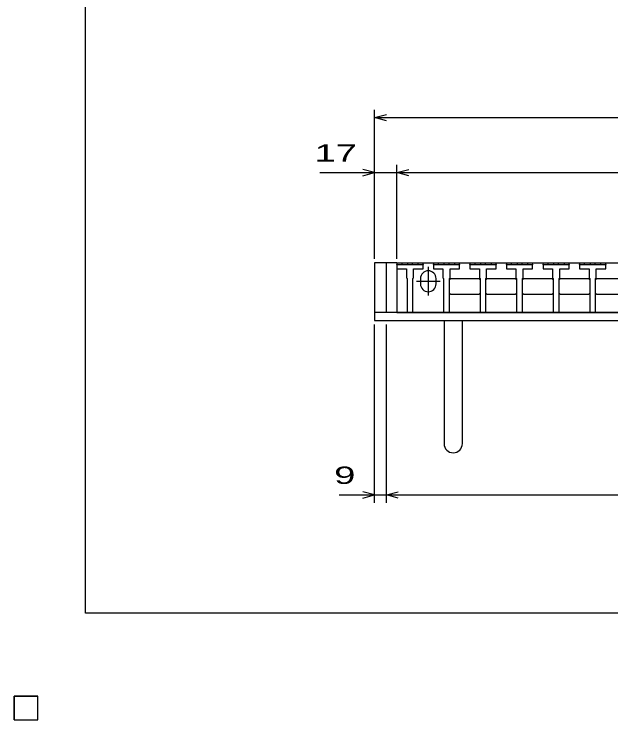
# Model space of a CAD drawing. Units: millimetres, scale not verified. Extents: x -1092 to 1039, y -770 to 632.
# Drawn here: x -1092 to -636, y -770 to -230 of the extents above; entities that cross this region are included whole.
import ezdxf
from ezdxf.enums import TextEntityAlignment as Align

# ---------------------------------------------------------------- set-up
doc = ezdxf.new("R2010")
doc.units = ezdxf.units.MM
doc.header["$LTSCALE"] = 6
for name, color, linetype, lineweight in [('0_2', 150, 'Continuous', 25), ('16', 3, 'Continuous', 25), ('19', 6, 'Continuous', 25), ('22', 4, 'Continuous', 25)]:
    doc.layers.add(name, color=color, linetype=linetype, lineweight=lineweight)
doc.styles.add('ベクトル', font='')
doc.styles.get('ベクトル').set_extended_font_data('ベクトル')

msp = doc.modelspace()

# ---------------------------------------------------------------- linework, layer by layer
at = {"layer": '0_2'}
for p, q in [((-1037.4, -687.9), (-1037.4, 632.1)), ((1038.6, -687.9), (-1037.4, -687.9))]:
    msp.add_line(p, q, dxfattribs=at)
at = {"layer": '16'}
for p, q in [((-799.6, -421.9), (-799.1, -420.4)), ((-799.6, -420.4), (-305.6, -420.4)), ((-799.6, -420.4), (-799.6, -458.4)), ((-799.1, -420.4), (-796.2, -420.4)), ((-796.2, -420.4), (-795.7, -421.9)), ((-791.55, -421.9), (-791.05, -420.4)), ((-791.05, -420.4), (-788.15, -420.4)), ((-788.15, -420.4), (-787.65, -421.9)), ((-783.5, -421.9), (-783, -420.4)), ((-783, -420.4), (-780.1, -420.4)), ((-780.1, -420.4), (-779.6, -421.9)), ((-771.7, -421.9), (-771.2, -420.4)), ((-771.2, -420.4), (-768.3, -420.4)), ((-768.3, -420.4), (-767.8, -421.9)), ((-763.65, -421.9), (-763.15, -420.4)), ((-763.15, -420.4), (-760.25, -420.4)), ((-760.25, -420.4), (-759.75, -421.9)), ((-755.6, -421.9), (-755.1, -420.4)), ((-755.1, -420.4), (-752.2, -420.4)), ((-752.2, -420.4), (-751.7, -421.9)), ((-743.8, -421.9), (-743.3, -420.4)), ((-743.3, -420.4), (-740.4, -420.4)), ((-740.4, -420.4), (-739.9, -421.9)), ((-735.75, -421.9), (-735.25, -420.4)), ((-735.25, -420.4), (-732.35, -420.4)), ((-732.35, -420.4), (-731.85, -421.9)), ((-727.7, -421.9), (-727.2, -420.4)), ((-727.2, -420.4), (-724.3, -420.4)), ((-724.3, -420.4), (-723.8, -421.9)), ((-715.9, -421.9), (-715.4, -420.4)), ((-715.4, -420.4), (-712.5, -420.4)), ((-712.5, -420.4), (-712, -421.9)), ((-707.85, -421.9), (-707.35, -420.4)), ((-707.35, -420.4), (-704.45, -420.4)), ((-704.45, -420.4), (-703.95, -421.9)), ((-699.8, -421.9), (-699.3, -420.4)), ((-699.3, -420.4), (-696.4, -420.4)), ((-696.4, -420.4), (-695.9, -421.9)), ((-688, -421.9), (-687.5, -420.4)), ((-687.5, -420.4), (-684.6, -420.4)), ((-684.6, -420.4), (-684.1, -421.9)), ((-679.95, -421.9), (-679.45, -420.4)), ((-679.45, -420.4), (-676.55, -420.4)), ((-676.55, -420.4), (-676.05, -421.9)), ((-671.9, -421.9), (-671.4, -420.4)), ((-671.4, -420.4), (-668.5, -420.4)), ((-668.5, -420.4), (-668, -421.9)), ((-660.1, -421.9), (-659.6, -420.4)), ((-659.6, -420.4), (-656.7, -420.4)), ((-656.7, -420.4), (-656.2, -421.9)), ((-652.05, -421.9), (-651.55, -420.4)), ((-651.55, -420.4), (-648.65, -420.4)), ((-648.65, -420.4), (-648.15, -421.9)), ((-644, -421.9), (-643.5, -420.4)), ((-643.5, -420.4), (-640.6, -420.4)), ((-640.6, -420.4), (-640.1, -421.9)), ((-799.6, -421.9), (-799.6, -424.9)), ((-779.6, -421.9), (-799.6, -421.9)), ((-799.6, -424.9), (-792.35, -424.9)), ((-792.35, -424.9), (-792.35, -431.9)), ((-786.85, -431.9), (-786.85, -424.9)), ((-786.85, -424.9), (-779.6, -424.9)), ((-779.6, -424.9), (-779.6, -421.9)), ((-775.65, -423.4), (-775.65, -445.4)), ((-771.7, -421.9), (-771.7, -424.9)), ((-751.7, -421.9), (-771.7, -421.9)), ((-771.7, -424.9), (-764.45, -424.9)), ((-764.45, -424.9), (-764.45, -431.9)), ((-758.95, -431.9), (-758.95, -424.9)), ((-758.95, -424.9), (-751.7, -424.9)), ((-751.7, -424.9), (-751.7, -421.9)), ((-743.8, -421.9), (-743.8, -424.9)), ((-723.8, -421.9), (-743.8, -421.9)), ((-743.8, -424.9), (-736.55, -424.9)), ((-736.55, -424.9), (-736.55, -431.9)), ((-731.05, -431.9), (-731.05, -424.9)), ((-731.05, -424.9), (-723.8, -424.9)), ((-723.8, -424.9), (-723.8, -421.9)), ((-715.9, -421.9), (-715.9, -424.9)), ((-695.9, -421.9), (-715.9, -421.9)), ((-715.9, -424.9), (-708.65, -424.9)), ((-708.65, -424.9), (-708.65, -431.9)), ((-703.15, -431.9), (-703.15, -424.9)), ((-703.15, -424.9), (-695.9, -424.9)), ((-695.9, -424.9), (-695.9, -421.9)), ((-688, -421.9), (-688, -424.9)), ((-668, -421.9), (-688, -421.9)), ((-688, -424.9), (-680.75, -424.9)), ((-680.75, -424.9), (-680.75, -431.9)), ((-675.25, -431.9), (-675.25, -424.9)), ((-675.25, -424.9), (-668, -424.9)), ((-668, -424.9), (-668, -421.9)), ((-660.1, -421.9), (-660.1, -424.9)), ((-640.1, -421.9), (-660.1, -421.9)), ((-660.1, -424.9), (-652.85, -424.9)), ((-652.85, -424.9), (-652.85, -431.9)), ((-647.35, -431.9), (-647.35, -424.9)), ((-647.35, -424.9), (-640.1, -424.9)), ((-640.1, -424.9), (-640.1, -421.9)), ((-792.35, -431.9), (-791.85, -432.4)), ((-791.85, -432.4), (-791.85, -458.4)), ((-787.35, -432.4), (-786.85, -431.9)), ((-787.35, -458.4), (-787.35, -432.4)), ((-784.65, -434.4), (-766.65, -434.4)), ((-781.65, -432.4), (-781.65, -436.4)), ((-769.65, -436.4), (-769.65, -432.4)), ((-764.45, -431.9), (-763.95, -432.4)), ((-763.95, -432.4), (-763.95, -458.4)), ((-759.45, -432.4), (-758.95, -431.9)), ((-759.45, -458.4), (-759.45, -432.4)), ((-759.45, -433.4), (-758.45, -432.4)), ((-758.45, -432.4), (-737.05, -432.4)), ((-737.05, -432.4), (-736.05, -433.4)), ((-736.55, -431.9), (-736.05, -432.4)), ((-736.05, -432.4), (-736.05, -458.4)), ((-731.55, -432.4), (-731.05, -431.9)), ((-731.55, -458.4), (-731.55, -432.4)), ((-731.55, -433.4), (-730.55, -432.4)), ((-730.55, -432.4), (-709.15, -432.4)), ((-709.15, -432.4), (-708.15, -433.4)), ((-708.65, -431.9), (-708.15, -432.4)), ((-708.15, -432.4), (-708.15, -458.4)), ((-703.65, -432.4), (-703.15, -431.9)), ((-703.65, -458.4), (-703.65, -432.4)), ((-703.65, -433.4), (-702.65, -432.4)), ((-702.65, -432.4), (-681.25, -432.4)), ((-681.25, -432.4), (-680.25, -433.4)), ((-680.75, -431.9), (-680.25, -432.4)), ((-680.25, -432.4), (-680.25, -458.4)), ((-675.75, -432.4), (-675.25, -431.9)), ((-675.75, -458.4), (-675.75, -432.4)), ((-675.75, -433.4), (-674.75, -432.4)), ((-674.75, -432.4), (-653.35, -432.4)), ((-653.35, -432.4), (-652.35, -433.4)), ((-652.85, -431.9), (-652.35, -432.4)), ((-652.35, -432.4), (-652.35, -458.4)), ((-647.85, -432.4), (-647.35, -431.9)), ((-647.85, -458.4), (-647.85, -432.4)), ((-647.85, -433.4), (-646.85, -432.4)), ((-646.85, -432.4), (-625.45, -432.4)), ((-758.45, -444.4), (-759.45, -443.4)), ((-737.05, -444.4), (-758.45, -444.4)), ((-736.05, -443.4), (-737.05, -444.4)), ((-730.55, -444.4), (-731.55, -443.4)), ((-709.15, -444.4), (-730.55, -444.4)), ((-708.15, -443.4), (-709.15, -444.4)), ((-702.65, -444.4), (-703.65, -443.4)), ((-681.25, -444.4), (-702.65, -444.4)), ((-680.25, -443.4), (-681.25, -444.4)), ((-674.75, -444.4), (-675.75, -443.4)), ((-653.35, -444.4), (-674.75, -444.4)), ((-652.35, -443.4), (-653.35, -444.4)), ((-646.85, -444.4), (-647.85, -443.4)), ((-625.45, -444.4), (-646.85, -444.4)), ((-799.6, -458.4), (-305.6, -458.4)), ((-791.85, -458.4), (-787.35, -458.4)), ((-763.95, -458.4), (-759.45, -458.4)), ((-736.05, -458.4), (-731.55, -458.4)), ((-708.15, -458.4), (-703.65, -458.4)), ((-680.25, -458.4), (-675.75, -458.4)), ((-652.35, -458.4), (-647.85, -458.4)), ((-1092, -751.5), (-1074, -751.5)), ((-1092, -769.5), (-1092, -751.5)), ((-1092, -751.5), (-1074, -751.5)), ((-1092, -769.5), (-1092, -751.5)), ((-1092, -751.5), (-1074, -751.5)), ((-1092, -769.5), (-1092, -751.5)), ((-1092, -751.5), (-1074, -751.5)), ((-1092, -769.5), (-1092, -751.5)), ((-1092, -751.5), (-1074, -751.5)), ((-1092, -769.5), (-1092, -751.5)), ((-1074, -769.5), (-1074, -751.5)), ((-1074, -769.5), (-1074, -751.5)), ((-1074, -769.5), (-1074, -751.5)), ((-1074, -769.5), (-1074, -751.5)), ((-1074, -769.5), (-1074, -751.5)), ((-1092, -769.5), (-1074, -769.5)), ((-1092, -769.5), (-1074, -769.5)), ((-1092, -769.5), (-1074, -769.5)), ((-1092, -769.5), (-1074, -769.5)), ((-1092, -769.5), (-1074, -769.5))]:
    msp.add_line(p, q, dxfattribs=at)
for centre, start, end in [((-775.65, -432.4), 0, 180), ((-775.65, -436.4), 180, 0)]:
    msp.add_arc(centre, 6, start, end, dxfattribs=at)
at = {"layer": '19'}
for p, q in [((-799.6, -420.4), (-816.6, -420.4)), ((-816.6, -420.4), (-816.6, -464.4)), ((-807.6, -458.4), (-807.6, -420.4)), ((-807.6, -458.4), (-816.6, -458.4)), ((-297.6, -458.4), (-807.6, -458.4)), ((-816.6, -464.4), (-288.6, -464.4)), ((-763.6, -464.4), (-763.6, -558.4)), ((-749.6, -558.4), (-749.6, -464.4))]:
    msp.add_line(p, q, dxfattribs=at)
msp.add_arc((-756.6, -558.4), 7, 180, 0, dxfattribs=at)
at = {"layer": '22'}
for p, q in [((-816.6, -417.4), (-816.6, -303.4)), ((-816.6, -309.4), (-807.6, -307)), ((-807.6, -311.8), (-816.6, -309.4)), ((-816.6, -309.4), (-288.6, -309.4)), ((-816.6, -351.4), (-825.6, -349)), ((-816.6, -417.4), (-816.6, -345.4)), ((-799.6, -417.4), (-799.6, -345.4)), ((-799.6, -351.4), (-790.6, -349)), ((-858.6, -351.4), (-816.6, -351.4)), ((-825.6, -353.8), (-816.6, -351.4)), ((-816.6, -351.4), (-799.6, -351.4)), ((-790.6, -353.8), (-799.6, -351.4)), ((-799.6, -351.4), (-305.6, -351.4)), ((-816.6, -603.6), (-816.6, -467.4)), ((-807.6, -603.6), (-807.6, -467.4)), ((-843.6, -597.6), (-816.6, -597.6)), ((-816.6, -597.6), (-825.6, -595.2)), ((-825.6, -600), (-816.6, -597.6)), ((-816.6, -597.6), (-807.6, -597.6)), ((-807.6, -597.6), (-798.6, -595.2)), ((-798.6, -600), (-807.6, -597.6)), ((-807.6, -597.6), (-297.6, -597.6))]:
    msp.add_line(p, q, dxfattribs=at)
at = {"layer": '22', "color": 2}
for p, q in [((-1074, -751.5), (-1092, -751.5)), ((-1092, -751.5), (-1092, -769.5)), ((-1074, -751.5), (-1092, -751.5)), ((-1092, -751.5), (-1092, -769.5)), ((-1074, -751.5), (-1092, -751.5)), ((-1092, -751.5), (-1092, -769.5)), ((-1074, -769.5), (-1074, -751.5)), ((-1074, -769.5), (-1074, -751.5)), ((-1074, -769.5), (-1074, -751.5)), ((-1092, -769.5), (-1074, -769.5)), ((-1092, -769.5), (-1074, -769.5)), ((-1092, -769.5), (-1074, -769.5))]:
    msp.add_line(p, q, dxfattribs=at)

# ---------------------------------------------------------------- texts
at = {"layer": '22', "color": 2, "style": 'ベクトル', "width": 1.65}
for s, p in [(' 17 ', (-870.6, -336.4)), (' 9 ', (-855.6, -582.6))]:
    msp.add_text(s, height=13.2, dxfattribs=at).set_placement(p, align=Align.MIDDLE_LEFT)

doc.saveas('drawing.dxf')
